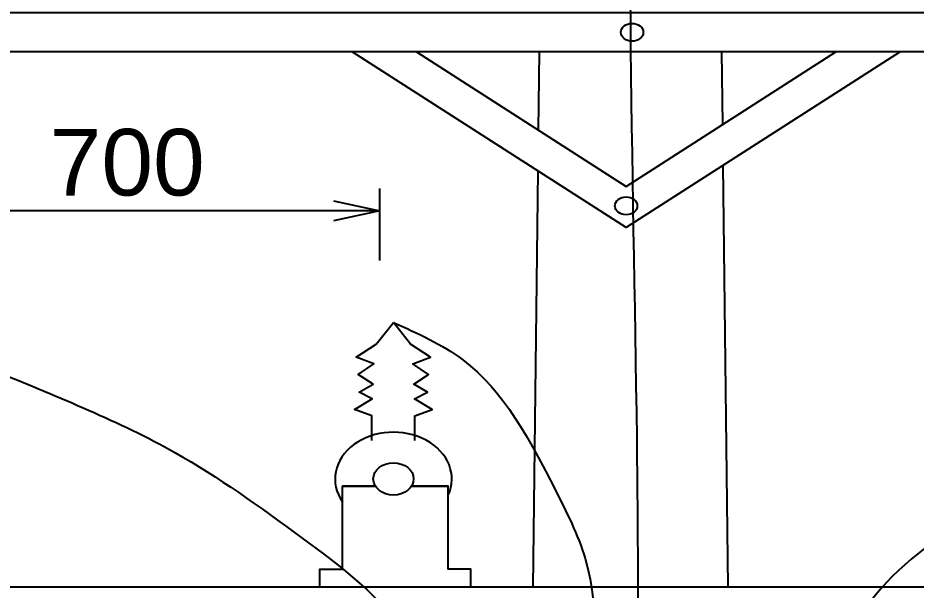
# Model space of a CAD drawing. Header units: millimetres. Extents: x 168 to 394, y 129 to 255.
# Drawn here: x 169.865 to 171.808, y 229.449 to 230.687 of the extents above; entities that cross this region are included whole.
import ezdxf

# ---------------------------------------------------------------- set-up
doc = ezdxf.new("R2010")
doc.units = ezdxf.units.MM
doc.layers.get('Defpoints').update_dxf_attribs({"color": 1})
for name, color, linetype, lineweight in [('Cotas', 255, 'Continuous', 25), ('Poste', 252, 'Continuous', 25), ('Redes', 3, 'Continuous', 25), ('Vestida del Poste', 6, 'Continuous', 25)]:
    doc.layers.add(name, color=color, linetype=linetype, lineweight=lineweight)
doc.styles.add('1.8', font='', dxfattribs={"height": 1.8})
doc.styles.add('RomanS', font='romans.shx')
doc.styles.get('1.8').set_extended_font_data('@Arial Unicode MS')
doc.dimstyles.new('500 mask', dxfattribs={"dimtxt": 0.85, "dimasz": 1, "dimexe": 0.6, "dimexo": 0.4, "dimgap": 0.4, "dimtad": 1, "dimlfac": 0.05, "dimzin": 4, "dimdsep": 46, "dimtxsty": 'RomanS', "dimblk": 'OPEN30', "dimcen": 0.5, "dimdle": 0.001, "dimclrd": 256, "dimclre": 256, "dimclrt": 2, "dimadec": 0, "dimazin": 0, "dimtfac": 1, "dimtix": 1, "dimtofl": 0, "dimtmove": 2, "dimatfit": 3, "dimldrblk": 'OPEN30', "dimfxl": 1, "dimtfill": 1, "dimtolj": 1, "dimtzin": 4, "dimarcsym": 0})

# ---------------------------------------------------------------- blocks, each defined once
blk = doc.blocks.new('_Open30')
at = {"color": 0, "linetype": 'ByBlock', "lineweight": -2}
for p, q in [((-1, 0.268), (0, 0)), ((0, 0), (-1, -0.268)), ((0, 0), (-1, 0))]:
    blk.add_line(p, q, dxfattribs=at)
blk = doc.blocks.new('*D142')
at = {"layer": 'Cotas', "lineweight": -2, "transparency": 16777216}
for p, q in [((-70.101, 91.847), (-70.101, 93.793)), ((-59.178, 91.847), (-59.178, 93.793)), ((-60.178, 93.193), (-69.101, 93.193))]:
    blk.add_line(p, q, dxfattribs=at)
at = {"layer": 'Defpoints', "color": 0, "transparency": 16777216}
for p in [(-70.101, 93.193), (-70.101, 91.447), (-59.178, 91.447)]:
    blk.add_point(p, dxfattribs=at)
at = {"layer": 'Cotas', "lineweight": -2, "transparency": 16777216, "rotation": 180}
blk.add_blockref('_Open30', (-70.101, 93.193), dxfattribs=at)
at = {"layer": 'Cotas', "lineweight": -2, "transparency": 16777216}
blk.add_blockref('_Open30', (-59.178, 93.193), dxfattribs=at)
at = {"layer": 'Cotas', "transparency": 16777216, "insert": (-64.64, 94.493), "char_height": 1.8, "attachment_point": 5, "style": '1.8', "bg_fill": 3, "box_fill_scale": 1.1, "bg_fill_color": 256, "bg_fill_true_color": 13158600, "bg_fill_transparency": 0}
blk.add_mtext('\\A1;700', dxfattribs=at)
blk = doc.blocks.new('A$C635864E5')
at = {"layer": 'Poste', "elevation": -0.001}
for points in [[(-55.743, 95.368), (-55.724, 97.486)], [(-51.757, 95.527), (-51.775, 97.486)], [(-51.643, 83.024), (-51.747, 94.422)], [(-55.857, 83.024), (-55.754, 94.264)]]:
    blk.add_lwpolyline(points, dxfattribs=at)
at = {"layer": 'Poste'}
for centre in [(-53.72, 98.018, -0.001), (-53.849, 93.326, -0.001)]:
    blk.add_circle(centre, 0.242, dxfattribs=at)
at = {"layer": 'Redes'}
blk.add_open_spline([(-53.592, 74.572, -0.001), (-53.579, 80.625, -0.001), (-53.588, 91.297, -0.001), (-54, 104.788, -0.001), (-53.206, 115.244, -0.001), (-53.726, 118.732, -0.001), (-53.202, 119.67, -0.001), (-52.386, 120.329, -0.001), (-51.046, 120.35, -0.001), (-49.116, 120.237, -0.001), (-46.087, 120.163, -0.001), (-42.73, 120.209, -0.001), (-40.411, 120.323, -0.001), (-39.472, 120.369, -0.001)], degree=3, knots=[71.25288, 71.25288, 71.25288, 71.25288, 80.875274, 103.243234, 111.517299, 112.623928, 113.466166, 114.6251, 115.577532, 117.370686, 120.483076, 124.632152, 127.44979, 127.44979, 127.44979, 127.44979], dxfattribs=at)
for points in [[(-70.049, 90.245, -0.001), (-67.402, 88.816, -0.001), (-63.612, 86.66, -0.001), (-60.883, 84.37, -0.001), (-58.573, 81.654, -0.001), (-57.889, 79.725, -0.001), (-57.216, 74.77, -0.001), (-57.216, 74.567, -0.001)], [(-58.884, 90.173, -0.001), (-57.383, 89.165, -0.001), (-55.394, 85.678, -0.001), (-54.736, 83.792, -0.001), (-54.417, 79.129, -0.001), (-53.847, 75.185, -0.001), (-53.799, 74.587, -0.001)], [(-37.221, 90.173, -0.001), (-40.771, 88.419, -0.001), (-46.306, 84.978, -0.001), (-48.569, 82.62, -0.001), (-49.584, 80.055, -0.001), (-50.091, 77.757, -0.001), (-50.308, 75.072, -0.001), (-50.472, 74.587, -0.001)]]:
    blk.add_spline(points, degree=3, dxfattribs=at)
at = {"layer": 'Vestida del Poste', "elevation": -0.001}
for points in [[(-73.041, 98.551), (-34.398, 98.551), (-34.398, 97.486), (-73.041, 97.486)], [(-73.041, 83.024), (-34.398, 83.024), (-34.398, 81.959), (-73.041, 81.959)]]:
    blk.add_lwpolyline(points, close=True, dxfattribs=at)
for points in [[(-47.924, 97.486), (-53.849, 92.738), (-59.774, 97.486)], [(-58.386, 97.486), (-53.849, 93.85), (-49.313, 97.486)], [(-59.35, 86.987), (-59.35, 87.65), (-59.721, 87.821), (-59.344, 88.11), (-59.625, 88.292), (-59.324, 88.507), (-59.645, 88.764), (-59.303, 89.057), (-59.686, 89.24), (-59.255, 89.591), (-58.884, 90.173)], [(-58.418, 86.987), (-58.418, 87.65), (-58.046, 87.821), (-58.423, 88.11), (-58.142, 88.292), (-58.444, 88.507), (-58.122, 88.764), (-58.464, 89.057), (-58.081, 89.24), (-58.513, 89.591), (-58.884, 90.173)], [(-60.476, 83.024), (-60.476, 83.5), (-59.983, 83.5), (-59.983, 85.747), (-59.271, 85.747)], [(-59.271, 85.747), (-59.983, 85.747)], [(-58.493, 85.747), (-57.699, 85.747)], [(-57.206, 83.024), (-57.206, 83.5), (-57.699, 83.5), (-57.699, 85.747), (-58.493, 85.747)]]:
    blk.add_lwpolyline(points, dxfattribs=at)
at = {"layer": 'Vestida del Poste'}
blk.add_circle((-58.882, 85.944, -0.001), 0.436, dxfattribs=at)
blk.add_arc((-58.882, 85.944, -0.001), 1.263, 339.4556, 209.3934, dxfattribs=at)
at = {"layer": 'Cotas'}
dim = blk.add_linear_dim(base=(-70.101, 93.193, -0.001), p1=(-59.178, 91.447, -0.001), p2=(-70.101, 91.447, -0.001), angle=180, text='700', dimstyle='500 mask', override={"dimtxt": 1, "dimtxsty": '1.8', "dimclrt": 256, "dimtfill": 1, "dimtfillclr": 256}, dxfattribs=at)
dim.commit()
dim.dimension.update_dxf_attribs({"geometry": '*D142', "text_midpoint": (-64.64, 94.493, -0.001)})

msp = doc.modelspace()

# ---------------------------------------------------------------- block references
at = {"xscale": 0.1, "yscale": 0.08, "zscale": 0.1}
msp.add_blockref('A$C635864E5', (176.56546, 222.81411, 0.00009), dxfattribs=at)

doc.saveas('drawing.dxf')
